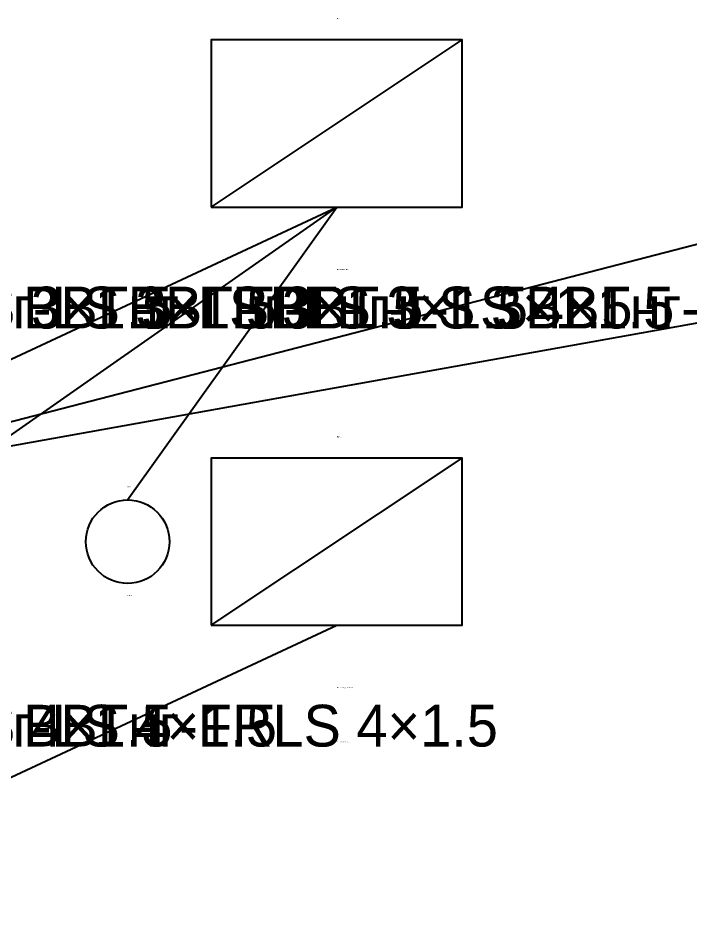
# Model space of a CAD drawing. Header units: millimetres. Extents: x -100 to 4200, y -4000 to 453.
# Drawn here: x 738 to 2344, y -1700 to 453 of the extents above; entities that cross this region are included whole.
import ezdxf

# ---------------------------------------------------------------- set-up
doc = ezdxf.new("R2010")
doc.units = ezdxf.units.MM
for name, color, linetype in [('CABLES', 2, 'Continuous'), ('CONSUMERS', 3, 'Continuous'), ('LABELS', 7, 'Continuous'), ('PANELS', 4, 'Continuous')]:
    doc.layers.add(name, color=color, linetype=linetype)

# ---------------------------------------------------------------- blocks, each defined once
blk = doc.blocks.new('PANEL_BOX')
at = {"layer": 'PANELS'}
blk.add_line((0, 0), (600, 400), dxfattribs=at)
blk.add_lwpolyline([(0, 0), (600, 0), (600, 400), (0, 400), (0, 0)], dxfattribs=at)
blk = doc.blocks.new('CONSUMER_CIRCLE')
at = {"layer": 'CONSUMERS'}
blk.add_circle((0, 0), 100, dxfattribs=at)

msp = doc.modelspace()

# ---------------------------------------------------------------- linework, layer by layer
at = {"layer": 'CABLES'}
for p, q in [((0, -700), (1500, 0)), ((0, -700), (2700, 0)), ((0, -700), (3900, 0)), ((500, -700), (1500, 0)), ((1000, -700), (1500, 0)), ((0, -1700), (1500, -1000))]:
    msp.add_line(p, q, dxfattribs=at)

# ---------------------------------------------------------------- block references
ref = msp.add_blockref('PANEL_BOX', (1200, 0))
ref.add_attrib('PANEL_ID', 'ЩС-1', (1500, 450), dxfattribs={"height": 2.5})
ref.add_attrib('PANEL_NAME', 'Щит силовой №1', (1500, -150), dxfattribs={"height": 2.5})
ref.add_attrib('PANEL_LOAD', 'P=8.5кВт I=16.1А', (1500, -280), dxfattribs={"height": 2.5})
ref = msp.add_blockref('PANEL_BOX', (1200, -1000))
ref.add_attrib('PANEL_ID', 'ЩДУ-1', (1500, -550), dxfattribs={"height": 2.5})
ref.add_attrib('PANEL_NAME', 'Щит дымоудаления №1', (1500, -1150), dxfattribs={"height": 2.5})
ref.add_attrib('PANEL_LOAD', 'P=7.5кВт I=13.4А', (1500, -1280), dxfattribs={"height": 2.5})
ref = msp.add_blockref('CONSUMER_CIRCLE', (1000, -800))
ref.add_attrib('ID_TAG', 'ИТ-01', (1000, -670), dxfattribs={"height": 2.5})
ref.add_attrib('POWER_KW', '5.00кВт', (1000, -930), dxfattribs={"height": 2.5})

# ---------------------------------------------------------------- texts
at = {"layer": 'LABELS'}
for s, p in [('ВВГнг-LS 3×1.5', (150, -290)), ('ВВГнг-LS 3×1.5', (400, -290)), ('ВВГнг-LS 3×1.5', (750, -290)), ('ВВГнг-LS 3×1.5', (1000, -290)), ('ВВГнг-LS 3×1.5', (1250, -290)), ('ВВГнг-LS 4×1.5', (1350, -290)), ('ВВГнг-LS 4×1.5', (1950, -290)), ('ВВГнг-LS 4×1.5', (150, -1290)), ('ВВГнг-LS 4×1.5', (400, -1290)), ('ВВГнг-FRLS 4×1.5', (750, -1290))]:
    msp.add_text(s, height=100, dxfattribs=at).set_placement(p)

doc.saveas('drawing.dxf')
